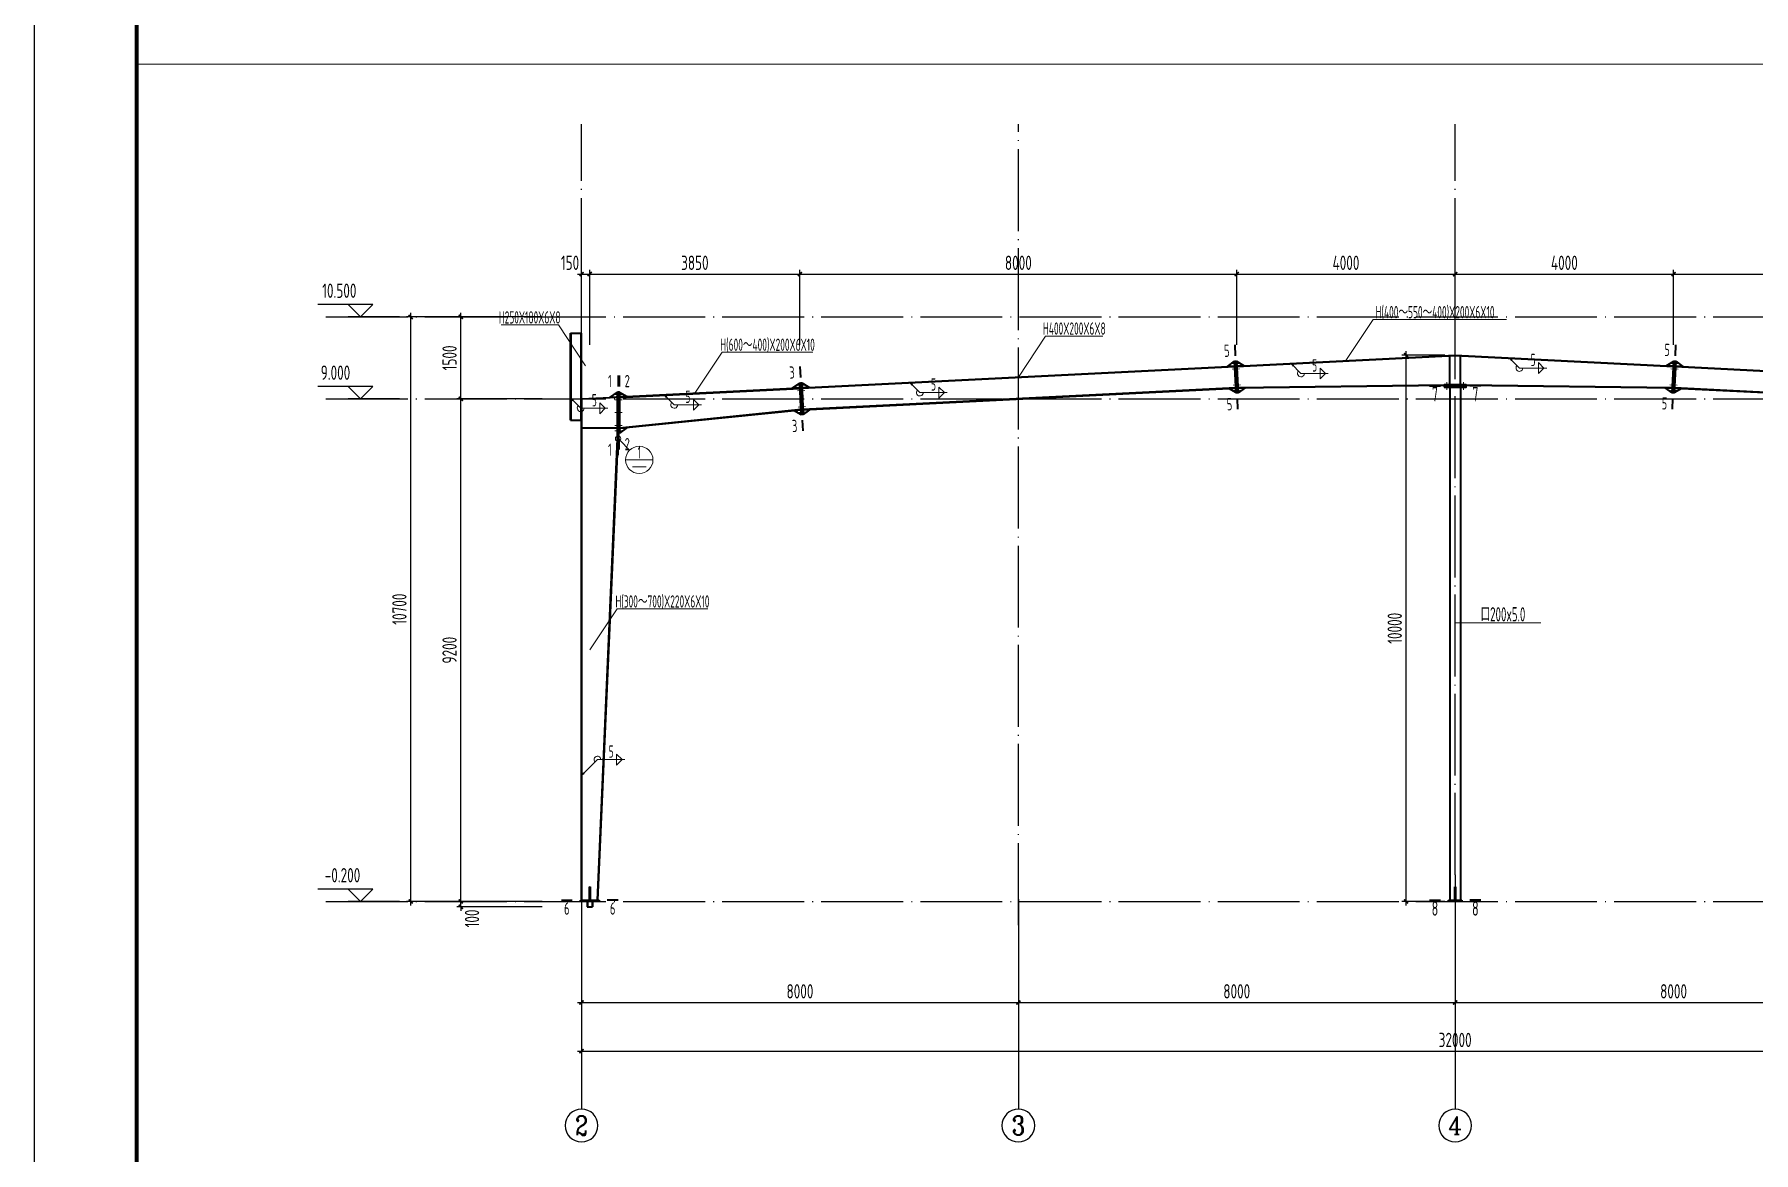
# Model space of a CAD drawing. Extents: x 899043 to 2598688, y -137197 to 211789.
# Drawn here: x 2015292 to 2078266, y 27205 to 68146 of the extents above; entities that cross this region are included whole.
import ezdxf
from ezdxf.enums import TextEntityAlignment as Align

# ---------------------------------------------------------------- set-up
doc = ezdxf.new("R2010")
doc.units = 0
doc.header["$LTSCALE"] = 1500
doc.header["$MEASUREMENT"] = 0
doc.linetypes.add('DASH', pattern=[0.35, 0.25, -0.1])
doc.linetypes.add('DOTE', pattern=[2.42, 2, -0.2, 0.02, -0.2])
for name, color, linetype in [('00-tk', 151, 'Continuous'), ('AXIS', 3, 'Continuous'), ('AXIS_TEXT', 7, 'Continuous'), ('DIM', 3, 'Continuous'), ('THIN', 7, 'Continuous')]:
    doc.layers.add(name, color=color, linetype=linetype)
for name, color, linetype, lineweight in [('10', 7, 'Continuous', 35), ('114', 2, 'Continuous', 18), ('116', 1, 'Continuous', 35), ('14', 2, 'Continuous', 35), ('墙线__粗线', 7, 'Continuous', 18), ('字符串标注', 9, 'Continuous', 18), ('焊缝标注', 9, 'Continuous', 18), ('索引符号标注', 9, 'Continuous', 18), ('钢板标注', 9, 'Continuous', 18)]:
    doc.layers.add(name, color=color, linetype=linetype, lineweight=lineweight)
doc.styles.add('_TCH_AXIS', font='COMPLEX', dxfattribs={"bigfont": 'GBCBIG'})
doc.styles.add('COMPLEX', font='COMPLEX')
doc.styles.add('FromPkpm', font='Pkpmeng', dxfattribs={"width": 0.7, "bigfont": 'hztxt'})
doc.styles.add('TSSD_Dimension', font='Tssdeng.shx', dxfattribs={"width": 0.7, "bigfont": 'hztxt.shx'})
doc.styles.add('TSSD_Label', font='Tssdeng.shx', dxfattribs={"width": 0.7, "bigfont": 'hztxt.shx'})
doc.dimstyles.new('TSSD_75_150', dxfattribs={"dimtxt": 525, "dimasz": 150, "dimexe": 150, "dimexo": 375, "dimgap": 150, "dimtad": 1, "dimdec": 0, "dimlfac": 0.5, "dimzin": 0, "dimdsep": 46, "dimtxsty": 'TSSD_Dimension', "dimblk": 'ARCHTICK', "dimblk1": 'ARCHTICK', "dimblk2": 'ARCHTICK', "dimcen": 0, "dimdle": 150, "dimclrt": 7, "dimadec": 0, "dimazin": 0, "dimtfac": 1, "dimtdec": 0, "dimtix": 1, "dimtmove": 2, "dimatfit": 3, "dimfxl": 0, "dimtolj": 1, "dimtzin": 0, "dimarcsym": 0})

# ---------------------------------------------------------------- blocks, each defined once
blk = doc.blocks.new('_ArchTick')
at = {"color": 0, "linetype": 'ByBlock', "const_width": 0.4}
blk.add_lwpolyline([(-0.5, -0.5), (0.5, 0.5)], dxfattribs=at)
blk = doc.blocks.new('*D663')
at = {"layer": 'Defpoints', "color": 0}
for p in [(2065534, 56402), (2067334, 56402), (2067334, 36402)]:
    blk.add_point(p, dxfattribs=at)
at = {"layer": 'DIM', "color": 0, "lineweight": -2}
for p, q in [((2066959, 56402), (2065384, 56402)), ((2065534, 36252), (2065534, 56552)), ((2066959, 36402), (2065384, 36402))]:
    blk.add_line(p, q, dxfattribs=at)
at = {"layer": 'DIM', "color": 0, "lineweight": -2, "xscale": 150, "yscale": 150, "zscale": 150}
for p, rotation in [((2065534, 56402), 90), ((2065534, 36402), 270)]:
    blk.add_blockref('_ArchTick', p, dxfattribs=dict(at, rotation=rotation))
at = {"layer": 'DIM', "color": 7, "insert": (2065121, 46402), "char_height": 525, "attachment_point": 5, "rotation": 90, "style": 'TSSD_Dimension'}
blk.add_mtext('\\A1;10000', dxfattribs=at)
blk = doc.blocks.new('*D664')
at = {"layer": 'Defpoints', "color": 0}
for p in [(2035634, 59371), (2035334, 56402), (2035634, 56402)]:
    blk.add_point(p, dxfattribs=at)
at = {"layer": 'DIM', "color": 0, "lineweight": -2}
for p, q in [((2035184, 59371), (2035784, 59371)), ((2035334, 56777), (2035334, 59521)), ((2035634, 56777), (2035634, 59521))]:
    blk.add_line(p, q, dxfattribs=at)
at = {"layer": 'DIM', "color": 0, "lineweight": -2, "xscale": 150, "yscale": 150, "zscale": 150, "rotation": 180}
blk.add_blockref('_ArchTick', (2035334, 59371), dxfattribs=at)
at = {"layer": 'DIM', "color": 0, "lineweight": -2, "xscale": 150, "yscale": 150, "zscale": 150}
blk.add_blockref('_ArchTick', (2035634, 59371), dxfattribs=at)
at = {"layer": 'DIM', "color": 7, "insert": (2034911, 59783), "char_height": 525, "attachment_point": 5, "style": 'TSSD_Dimension'}
blk.add_mtext('\\A1;150', dxfattribs=at)
blk = doc.blocks.new('*D665')
at = {"layer": 'Defpoints', "color": 0}
for p in [(2043334, 59371), (2035634, 56402), (2043334, 56402)]:
    blk.add_point(p, dxfattribs=at)
at = {"layer": 'DIM', "color": 0, "lineweight": -2}
for p, q in [((2035484, 59371), (2043484, 59371)), ((2035634, 56777), (2035634, 59521)), ((2043334, 56777), (2043334, 59521))]:
    blk.add_line(p, q, dxfattribs=at)
at = {"layer": 'DIM', "color": 0, "lineweight": -2, "xscale": 150, "yscale": 150, "zscale": 150, "rotation": 180}
blk.add_blockref('_ArchTick', (2035634, 59371), dxfattribs=at)
at = {"layer": 'DIM', "color": 0, "lineweight": -2, "xscale": 150, "yscale": 150, "zscale": 150}
blk.add_blockref('_ArchTick', (2043334, 59371), dxfattribs=at)
at = {"layer": 'DIM', "color": 7, "insert": (2039484, 59783), "char_height": 525, "attachment_point": 5, "style": 'TSSD_Dimension'}
blk.add_mtext('\\A1;3850', dxfattribs=at)
blk = doc.blocks.new('*D666')
at = {"layer": 'Defpoints', "color": 0}
for p in [(2059334, 59371), (2043334, 56402), (2059334, 56402)]:
    blk.add_point(p, dxfattribs=at)
at = {"layer": 'DIM', "color": 0, "lineweight": -2}
for p, q in [((2043184, 59371), (2059484, 59371)), ((2043334, 56777), (2043334, 59521)), ((2059334, 56777), (2059334, 59521))]:
    blk.add_line(p, q, dxfattribs=at)
at = {"layer": 'DIM', "color": 0, "lineweight": -2, "xscale": 150, "yscale": 150, "zscale": 150, "rotation": 180}
blk.add_blockref('_ArchTick', (2043334, 59371), dxfattribs=at)
at = {"layer": 'DIM', "color": 0, "lineweight": -2, "xscale": 150, "yscale": 150, "zscale": 150}
blk.add_blockref('_ArchTick', (2059334, 59371), dxfattribs=at)
at = {"layer": 'DIM', "color": 7, "insert": (2051334, 59783), "char_height": 525, "attachment_point": 5, "style": 'TSSD_Dimension'}
blk.add_mtext('\\A1;8000', dxfattribs=at)
blk = doc.blocks.new('*D667')
at = {"layer": 'Defpoints', "color": 0}
for p in [(2067334, 59371), (2059334, 56402), (2067334, 56402)]:
    blk.add_point(p, dxfattribs=at)
at = {"layer": 'DIM', "color": 0, "lineweight": -2}
for p, q in [((2059184, 59371), (2067484, 59371)), ((2059334, 56777), (2059334, 59521)), ((2067334, 56777), (2067334, 59521))]:
    blk.add_line(p, q, dxfattribs=at)
at = {"layer": 'DIM', "color": 0, "lineweight": -2, "xscale": 150, "yscale": 150, "zscale": 150, "rotation": 180}
blk.add_blockref('_ArchTick', (2059334, 59371), dxfattribs=at)
at = {"layer": 'DIM', "color": 0, "lineweight": -2, "xscale": 150, "yscale": 150, "zscale": 150}
blk.add_blockref('_ArchTick', (2067334, 59371), dxfattribs=at)
at = {"layer": 'DIM', "color": 7, "insert": (2063334, 59783), "char_height": 525, "attachment_point": 5, "style": 'TSSD_Dimension'}
blk.add_mtext('\\A1;4000', dxfattribs=at)
blk = doc.blocks.new('*D668')
at = {"layer": 'Defpoints', "color": 0}
for p in [(2075334, 59371), (2067334, 56402), (2075334, 56402)]:
    blk.add_point(p, dxfattribs=at)
at = {"layer": 'DIM', "color": 0, "lineweight": -2}
for p, q in [((2067184, 59371), (2075484, 59371)), ((2067334, 56777), (2067334, 59521)), ((2075334, 56777), (2075334, 59521))]:
    blk.add_line(p, q, dxfattribs=at)
at = {"layer": 'DIM', "color": 0, "lineweight": -2, "xscale": 150, "yscale": 150, "zscale": 150, "rotation": 180}
blk.add_blockref('_ArchTick', (2067334, 59371), dxfattribs=at)
at = {"layer": 'DIM', "color": 0, "lineweight": -2, "xscale": 150, "yscale": 150, "zscale": 150}
blk.add_blockref('_ArchTick', (2075334, 59371), dxfattribs=at)
at = {"layer": 'DIM', "color": 7, "insert": (2071334, 59783), "char_height": 525, "attachment_point": 5, "style": 'TSSD_Dimension'}
blk.add_mtext('\\A1;4000', dxfattribs=at)
blk = doc.blocks.new('*D669')
at = {"layer": 'Defpoints', "color": 0}
for p in [(2091334, 59371), (2075334, 56402), (2091334, 56402)]:
    blk.add_point(p, dxfattribs=at)
at = {"layer": 'DIM', "color": 0, "lineweight": -2}
for p, q in [((2075184, 59371), (2091484, 59371)), ((2075334, 56777), (2075334, 59521)), ((2091334, 56777), (2091334, 59521))]:
    blk.add_line(p, q, dxfattribs=at)
at = {"layer": 'DIM', "color": 0, "lineweight": -2, "xscale": 150, "yscale": 150, "zscale": 150, "rotation": 180}
blk.add_blockref('_ArchTick', (2075334, 59371), dxfattribs=at)
at = {"layer": 'DIM', "color": 0, "lineweight": -2, "xscale": 150, "yscale": 150, "zscale": 150}
blk.add_blockref('_ArchTick', (2091334, 59371), dxfattribs=at)
at = {"layer": 'DIM', "color": 7, "insert": (2083334, 59783), "char_height": 525, "attachment_point": 5, "style": 'TSSD_Dimension'}
blk.add_mtext('\\A1;8000', dxfattribs=at)
blk = doc.blocks.new('*D698')
at = {"layer": 'Defpoints', "color": 0}
for p in [(2035334, 36482), (2051334, 36482), (2051334, 32698)]:
    blk.add_point(p, dxfattribs=at)
at = {"layer": 'DIM', "color": 0, "lineweight": -2}
for p, q in [((2035334, 36107), (2035334, 32548)), ((2051334, 36107), (2051334, 32548)), ((2035184, 32698), (2051484, 32698))]:
    blk.add_line(p, q, dxfattribs=at)
at = {"layer": 'DIM', "color": 0, "lineweight": -2, "xscale": 150, "yscale": 150, "zscale": 150, "rotation": 180}
blk.add_blockref('_ArchTick', (2035334, 32698), dxfattribs=at)
at = {"layer": 'DIM', "color": 0, "lineweight": -2, "xscale": 150, "yscale": 150, "zscale": 150}
blk.add_blockref('_ArchTick', (2051334, 32698), dxfattribs=at)
at = {"layer": 'DIM', "color": 7, "insert": (2043334, 33110), "char_height": 525, "attachment_point": 5, "style": 'TSSD_Dimension'}
blk.add_mtext('\\A1;8000', dxfattribs=at)
blk = doc.blocks.new('*D699')
at = {"layer": 'Defpoints', "color": 0}
for p in [(2051334, 36482), (2067334, 36482), (2067334, 32698)]:
    blk.add_point(p, dxfattribs=at)
at = {"layer": 'DIM', "color": 0, "lineweight": -2}
for p, q in [((2051334, 36107), (2051334, 32548)), ((2067334, 36107), (2067334, 32548)), ((2051184, 32698), (2067484, 32698))]:
    blk.add_line(p, q, dxfattribs=at)
at = {"layer": 'DIM', "color": 0, "lineweight": -2, "xscale": 150, "yscale": 150, "zscale": 150, "rotation": 180}
blk.add_blockref('_ArchTick', (2051334, 32698), dxfattribs=at)
at = {"layer": 'DIM', "color": 0, "lineweight": -2, "xscale": 150, "yscale": 150, "zscale": 150}
blk.add_blockref('_ArchTick', (2067334, 32698), dxfattribs=at)
at = {"layer": 'DIM', "color": 7, "insert": (2059334, 33110), "char_height": 525, "attachment_point": 5, "style": 'TSSD_Dimension'}
blk.add_mtext('\\A1;8000', dxfattribs=at)
blk = doc.blocks.new('*D700')
at = {"layer": 'Defpoints', "color": 0}
for p in [(2067334, 36482), (2083334, 36482), (2083334, 32698)]:
    blk.add_point(p, dxfattribs=at)
at = {"layer": 'DIM', "color": 0, "lineweight": -2}
for p, q in [((2067334, 36107), (2067334, 32548)), ((2083334, 36107), (2083334, 32548)), ((2067184, 32698), (2083484, 32698))]:
    blk.add_line(p, q, dxfattribs=at)
at = {"layer": 'DIM', "color": 0, "lineweight": -2, "xscale": 150, "yscale": 150, "zscale": 150, "rotation": 180}
blk.add_blockref('_ArchTick', (2067334, 32698), dxfattribs=at)
at = {"layer": 'DIM', "color": 0, "lineweight": -2, "xscale": 150, "yscale": 150, "zscale": 150}
blk.add_blockref('_ArchTick', (2083334, 32698), dxfattribs=at)
at = {"layer": 'DIM', "color": 7, "insert": (2075334, 33110), "char_height": 525, "attachment_point": 5, "style": 'TSSD_Dimension'}
blk.add_mtext('\\A1;8000', dxfattribs=at)
blk = doc.blocks.new('*D702')
at = {"layer": 'Defpoints', "color": 0}
for p in [(2035334, 36482), (2099334, 36482), (2099334, 30917)]:
    blk.add_point(p, dxfattribs=at)
at = {"layer": 'DIM', "color": 0, "lineweight": -2}
for p, q in [((2035334, 36107), (2035334, 30767)), ((2099334, 36107), (2099334, 30767)), ((2035184, 30917), (2099484, 30917))]:
    blk.add_line(p, q, dxfattribs=at)
at = {"layer": 'DIM', "color": 0, "lineweight": -2, "xscale": 150, "yscale": 150, "zscale": 150, "rotation": 180}
blk.add_blockref('_ArchTick', (2035334, 30917), dxfattribs=at)
at = {"layer": 'DIM', "color": 0, "lineweight": -2, "xscale": 150, "yscale": 150, "zscale": 150}
blk.add_blockref('_ArchTick', (2099334, 30917), dxfattribs=at)
at = {"layer": 'DIM', "color": 7, "insert": (2067334, 31330), "char_height": 525, "attachment_point": 5, "style": 'TSSD_Dimension'}
blk.add_mtext('\\A1;32000', dxfattribs=at)
blk = doc.blocks.new('_AXISO')
blk.add_circle((0, 0), 0.5)
at = {"layer": 'AXIS_TEXT', "style": 'COMPLEX', "width": 1.041667}
blk.add_attdef('A', text='', height=0.56, dxfattribs=at).set_placement((-0.25, -0.28), (0.25, -0.28), align=Align.FIT)
blk = doc.blocks.new('*D708')
at = {"layer": 'Defpoints', "color": 0}
for p in [(2030911, 36402), (2034265, 36402), (2034265, 36202)]:
    blk.add_point(p, dxfattribs=at)
at = {"layer": 'DIM', "color": 0, "lineweight": -2}
for p, q in [((2030911, 36402), (2030911, 36552)), ((2033890, 36402), (2030761, 36402)), ((2033890, 36202), (2030761, 36202)), ((2030911, 36202), (2030911, 36402)), ((2030911, 36202), (2030911, 36052))]:
    blk.add_line(p, q, dxfattribs=at)
at = {"layer": 'DIM', "color": 0, "lineweight": -2, "xscale": 150, "yscale": 150, "zscale": 150}
for p, rotation in [((2030911, 36402), 270), ((2030911, 36202), 90)]:
    blk.add_blockref('_ArchTick', p, dxfattribs=dict(at, rotation=rotation))
at = {"layer": 'DIM', "color": 7, "insert": (2031323, 35778), "char_height": 525, "attachment_point": 5, "rotation": 90, "style": 'TSSD_Dimension'}
blk.add_mtext('\\A1;100', dxfattribs=at)
blk = doc.blocks.new('*D709')
at = {"layer": 'Defpoints', "color": 0}
for p in [(2030911, 54802), (2034265, 54802), (2034265, 36402)]:
    blk.add_point(p, dxfattribs=at)
at = {"layer": 'DIM', "color": 0, "lineweight": -2}
for p, q in [((2033890, 54802), (2030761, 54802)), ((2030911, 36252), (2030911, 54952)), ((2033890, 36402), (2030761, 36402))]:
    blk.add_line(p, q, dxfattribs=at)
at = {"layer": 'DIM', "color": 0, "lineweight": -2, "xscale": 150, "yscale": 150, "zscale": 150}
for p, rotation in [((2030911, 54802), 90), ((2030911, 36402), 270)]:
    blk.add_blockref('_ArchTick', p, dxfattribs=dict(at, rotation=rotation))
at = {"layer": 'DIM', "color": 7, "insert": (2030498, 45602), "char_height": 525, "attachment_point": 5, "rotation": 90, "style": 'TSSD_Dimension'}
blk.add_mtext('\\A1;9200', dxfattribs=at)
blk = doc.blocks.new('*D710')
at = {"layer": 'Defpoints', "color": 0}
for p in [(2029076, 57802), (2034265, 57802), (2034265, 36402)]:
    blk.add_point(p, dxfattribs=at)
at = {"layer": 'DIM', "color": 0, "lineweight": -2}
for p, q in [((2029076, 36252), (2029076, 57952)), ((2033890, 57802), (2028926, 57802)), ((2033890, 36402), (2028926, 36402))]:
    blk.add_line(p, q, dxfattribs=at)
at = {"layer": 'DIM', "color": 0, "lineweight": -2, "xscale": 150, "yscale": 150, "zscale": 150}
for p, rotation in [((2029076, 57802), 90), ((2029076, 36402), 270)]:
    blk.add_blockref('_ArchTick', p, dxfattribs=dict(at, rotation=rotation))
at = {"layer": 'DIM', "color": 7, "insert": (2028663, 47102), "char_height": 525, "attachment_point": 5, "rotation": 90, "style": 'TSSD_Dimension'}
blk.add_mtext('\\A1;10700', dxfattribs=at)
blk = doc.blocks.new('*D707')
at = {"layer": 'Defpoints', "color": 0}
for p in [(2030911, 57802), (2034265, 57802), (2034265, 54802)]:
    blk.add_point(p, dxfattribs=at)
at = {"layer": 'DIM', "color": 0, "lineweight": -2}
for p, q in [((2030911, 54652), (2030911, 57952)), ((2033890, 57802), (2030761, 57802)), ((2033890, 54802), (2030761, 54802))]:
    blk.add_line(p, q, dxfattribs=at)
at = {"layer": 'DIM', "color": 0, "lineweight": -2, "xscale": 150, "yscale": 150, "zscale": 150}
for p, rotation in [((2030911, 57802), 90), ((2030911, 54802), 270)]:
    blk.add_blockref('_ArchTick', p, dxfattribs=dict(at, rotation=rotation))
at = {"layer": 'DIM', "color": 7, "insert": (2030498, 56302), "char_height": 525, "attachment_point": 5, "rotation": 90, "style": 'TSSD_Dimension'}
blk.add_mtext('\\A1;1500', dxfattribs=at)
blk = doc.blocks.new('A$C16496DF1')
at = {"layer": '00-tk'}
for p, q in [((0, 0), (0, 126150)), ((3750, 1500), (3750, 124650))]:
    blk.add_line(p, q, dxfattribs=at)
at = {"layer": '00-tk', "const_width": 150}
blk.add_lwpolyline([(3750, 124650), (176850, 124650), (176850, 1500), (3750, 1500)], close=True, dxfattribs=at)

msp = doc.modelspace()

# ---------------------------------------------------------------- hatches: boundary and pattern name
at = {"layer": '焊缝标注'}
for points in [[(2061334.6, 56085.6), (2061394.5, 56004.1), (2061415.7, 56025.3)], [(2069333.8, 56285.6), (2069393.6, 56204.1), (2069414.9, 56225.2)], [(2034950, 54812.8), (2035009.9, 54731.3), (2035031.1, 54752.5)], [(2038378.2, 54937.8), (2038438.1, 54856.3), (2038459.3, 54877.4)], [(2047370.7, 55387.4), (2047430.6, 55305.9), (2047451.9, 55327.1)], [(2035350, 41027.8), (2035431.3, 41087.8), (2035410.1, 41109.1)]]:
    msp.add_hatch(color=256, dxfattribs=at).paths.add_polyline_path(points)

# ---------------------------------------------------------------- linework, layer by layer
at = {"color": 3, "lineweight": 35, "ltscale": 2}
for p, q in [((2034934, 54016.6), (2034934, 57201.6)), ((2034934, 57201.6), (2034950, 57201.6)), ((2034934, 57201.6), (2035334, 57201.6)), ((2034950, 54016.6), (2034950, 57201.6)), ((2035318, 54016.6), (2035318, 57201.6)), ((2035318, 57201.6), (2035334, 57201.6)), ((2035334, 54016.6), (2035334, 57201.6)), ((2059334, 56001.6), (2067334, 56401.6)), ((2059334.8, 55985.6), (2067333.9, 56385.5)), ((2067333.9, 56385.5), (2075333.2, 55985.6)), ((2067334, 56401.6), (2075334, 56001.6)), ((2043405.9, 55205.2), (2059262.1, 55998)), ((2043406.7, 55189.2), (2059262.9, 55982)), ((2075405.1, 55982), (2091261.3, 55189.2)), ((2075405.9, 55998), (2091262.1, 55205.2)), ((2036726, 54871.2), (2043334, 55201.6)), ((2036726, 54855.2), (2043334.8, 55185.6)), ((2043445, 54422.1), (2059301.2, 55215)), ((2043445.8, 54406.2), (2059302, 55199)), ((2059373.1, 55218.6), (2066933.9, 55313.3)), ((2059373.9, 55202.6), (2066933.9, 55297.3)), ((2067134, 55233.3), (2067134, 36441.6)), ((2067534, 55233.3), (2067534, 36441.6)), ((2067733.9, 55313.3), (2075294.8, 55218.6)), ((2067733.9, 55297.3), (2075294, 55202.6)), ((2075365.9, 55199), (2091222.1, 54406.2)), ((2075366.7, 55215), (2091222.9, 54422.1)), ((2035334, 54785.6), (2035350, 54786.4)), ((2035334, 36441.6), (2035334, 54785.6)), ((2035350, 36441.6), (2035350, 54786.4)), ((2036726, 53739.6), (2043373.1, 54418.6)), ((2036726, 53723.5), (2043373.9, 54402.6)), ((2034934, 54016.6), (2035334, 54016.6)), ((2035918, 36441.6), (2036654, 53343.5)), ((2035934, 36441.6), (2036670, 53343.5)), ((2036654, 53343.5), (2036670, 53343.5))]:
    msp.add_line(p, q, dxfattribs=at)
at = {"color": 3, "linetype": 'DASH', "lineweight": 35, "ltscale": 2}
for p, q in [((2067144, 55233.3), (2067144, 36441.6)), ((2067524, 55233.3), (2067524, 36441.6))]:
    msp.add_line(p, q, dxfattribs=at)
at = {"layer": '10', "lineweight": 35, "ltscale": 2}
for p, q in [((2059259.1, 56778.8), (2059279.1, 56379.3)), ((2075408.9, 56778.8), (2075388.9, 56379.3)), ((2036672, 55653.5), (2036672, 55253.5)), ((2036708, 55653.5), (2036708, 55253.5)), ((2043331, 55982.4), (2043351, 55582.9)), ((2059376.9, 54421.7), (2059357, 54821.2)), ((2066394, 55273.3), (2066794, 55273.3)), ((2068274, 55273.3), (2067874, 55273.3)), ((2075291, 54421.7), (2075311, 54821.2)), ((2043448.8, 53625.3), (2043428.9, 54024.8)), ((2036672, 52743.5), (2036672, 53143.5)), ((2036708, 52943.5), (2036708, 53343.5)), ((2034594, 36441.6), (2034994, 36441.6)), ((2036674, 36441.6), (2036274, 36441.6)), ((2066394, 36441.6), (2066794, 36441.6)), ((2068274, 36441.6), (2067874, 36441.6))]:
    msp.add_line(p, q, dxfattribs=at)
at = {"layer": '114', "lineweight": 18, "ltscale": 2}
for p, q in [((2059157.7, 56082.9), (2059429.4, 56096.5)), ((2075238.6, 56096.5), (2075510.3, 56082.9)), ((2059167.5, 55887.1), (2059439.2, 55900.7)), ((2075228.8, 55900.7), (2075500.5, 55887.1)), ((2036554, 54961.2), (2036826, 54961.2)), ((2043229.6, 55286.5), (2043501.3, 55300)), ((2043239.4, 55090.7), (2043511.1, 55104.3)), ((2059196.9, 55299.9), (2059468.5, 55313.4)), ((2059206.6, 55104.1), (2059478.3, 55117.7)), ((2067034, 55133.2), (2067034, 55413.3)), ((2067634.1, 55133.2), (2067634.1, 55413.3)), ((2075189.7, 55117.7), (2075461.3, 55104.1)), ((2075199.5, 55313.4), (2075471.1, 55299.9)), ((2036554, 54765.2), (2036826, 54765.2)), ((2036554, 54297.2), (2036826, 54297.2)), ((2043268.8, 54503.5), (2043540.4, 54517)), ((2043278.6, 54307.7), (2043550.2, 54321.3)), ((2036554, 53829.6), (2036826, 53829.6)), ((2036554, 53633.5), (2036826, 53633.5))]:
    msp.add_line(p, q, dxfattribs=at)
at = {"layer": '114', "color": 1, "lineweight": 70, "ltscale": 2}
for p, q in [((2059257.6, 56087.9), (2059329.5, 56091.5)), ((2075338.5, 56091.5), (2075410.4, 56087.9)), ((2059267.4, 55892.1), (2059339.3, 55895.7)), ((2075328.7, 55895.7), (2075400.6, 55892.1)), ((2036654, 54961.2), (2036726, 54961.2)), ((2043329.5, 55291.5), (2043401.4, 55295.1)), ((2043339.3, 55095.7), (2043411.2, 55099.3)), ((2059296.7, 55304.8), (2059368.6, 55308.4)), ((2059306.5, 55109.1), (2059378.4, 55112.7)), ((2067034, 55233.2), (2067034, 55313.3)), ((2067634.1, 55233.2), (2067634.1, 55313.3)), ((2075289.5, 55112.7), (2075361.5, 55109.1)), ((2075299.3, 55308.4), (2075371.2, 55304.9)), ((2036654, 54765.2), (2036726, 54765.2)), ((2036654, 54297.2), (2036726, 54297.2)), ((2043368.6, 54508.5), (2043440.6, 54512.1)), ((2043378.4, 54312.7), (2043450.3, 54316.3)), ((2036654, 53829.6), (2036726, 53829.6)), ((2036654, 53633.5), (2036726, 53633.5))]:
    msp.add_line(p, q, dxfattribs=at)
at = {"layer": '116', "lineweight": 35, "ltscale": 2}
for p, q in [((2035534, 36401.6), (2035534, 36201.6)), ((2035534, 36201.6), (2035734, 36201.6)), ((2035551, 36401.6), (2035551, 36201.6)), ((2035717, 36401.6), (2035717, 36201.6)), ((2035734, 36401.6), (2035734, 36201.6))]:
    msp.add_line(p, q, dxfattribs=at)
at = {"layer": '14', "lineweight": 35, "ltscale": 2}
for p, q in [((2058992.4, 55984.5), (2059253.1, 56177.8)), ((2059253.1, 56177.8), (2059289, 56179.5)), ((2059311, 55019.2), (2059253.1, 56177.8)), ((2059253.1, 56177.8), (2059260.1, 56037.9)), ((2059289, 56179.5), (2059325, 56181.3)), ((2059289, 56179.5), (2059347, 55021)), ((2059347, 55021), (2059289, 56179.5)), ((2059332, 56041.5), (2059325, 56181.4)), ((2059325, 56181.4), (2059603.7, 56015.1)), ((2059325, 56181.3), (2059382.9, 55022.8)), ((2067134, 55313.3), (2067134, 56375.5)), ((2067144, 55313.3), (2067144, 56376)), ((2067524, 55313.3), (2067524, 56376)), ((2067534, 55313.3), (2067534, 56375.5)), ((2075064.3, 56015.1), (2075343, 56181.4)), ((2075285, 55022.8), (2075343, 56181.4)), ((2075378.9, 56179.6), (2075321, 55021)), ((2075321, 55021), (2075378.9, 56179.6)), ((2075343, 56181.4), (2075336, 56041.5)), ((2075343, 56181.4), (2075378.9, 56179.6)), ((2075414.9, 56177.8), (2075357, 55019.2)), ((2075378.9, 56179.6), (2075414.9, 56177.8)), ((2075407.9, 56037.9), (2075414.9, 56177.7)), ((2075414.9, 56177.7), (2075675.6, 55984.5)), ((2059222.1, 55996), (2058992.4, 55984.5)), ((2059260.1, 56037.9), (2059222.1, 55996)), ((2059373.9, 56003.6), (2059332, 56041.5)), ((2059603.7, 56015.1), (2059373.9, 56003.6)), ((2075294, 56003.6), (2075064.3, 56015.1)), ((2075336, 56041.5), (2075294, 56003.6)), ((2075445.8, 55996), (2075407.9, 56037.9)), ((2075675.6, 55984.5), (2075445.8, 55996)), ((2035334, 54801.6), (2036654, 54867.6)), ((2036654, 54851.6), (2035334, 54785.6)), ((2035334, 54785.6), (2035334, 54801.6)), ((2036374.3, 54853.6), (2036654, 55047.6)), ((2036614, 54865.6), (2036374.3, 54853.6)), ((2036654, 54907.6), (2036614, 54865.6)), ((2036654, 53343.5), (2036654, 55053.5)), ((2036654, 55053.5), (2036690, 55053.5)), ((2036654, 55047.6), (2036654, 54907.6)), ((2036654, 54867.6), (2036654, 54851.6)), ((2036690, 55053.5), (2036690, 53343.5)), ((2036690, 53543.5), (2036690, 55053.5)), ((2036690, 55053.5), (2036726, 55053.5)), ((2036726, 55053.5), (2036726, 53543.5)), ((2036726, 54911.2), (2036726, 55051.2)), ((2036726, 55051.2), (2037005.6, 54885.2)), ((2036765.9, 54873.2), (2036726, 54911.2)), ((2037005.6, 54885.2), (2036765.9, 54873.2)), ((2043054.3, 55187.6), (2043325, 55381.3)), ((2043294, 55199.6), (2043054.3, 55187.6)), ((2043332, 55241.5), (2043294, 55199.6)), ((2043325, 55381.3), (2043361, 55383.1)), ((2043382.9, 54222.8), (2043325, 55381.3)), ((2043325, 55381.3), (2043332, 55241.5)), ((2043361, 55383.1), (2043396.9, 55384.9)), ((2043361, 55383.1), (2043418.9, 54224.6)), ((2043418.9, 54224.6), (2043361, 55383.1)), ((2043396.9, 55384.9), (2043454.8, 54226.4)), ((2043403.9, 55245.1), (2043396.9, 55384.9)), ((2043396.9, 55384.9), (2043685.5, 55219.2)), ((2043445.8, 55207.2), (2043403.9, 55245.1)), ((2043685.5, 55219.2), (2043445.8, 55207.2)), ((2059032.4, 55185.5), (2059262.1, 55197)), ((2059311, 55019.2), (2059032.4, 55185.5)), ((2059262.1, 55197), (2059304, 55159)), ((2059304, 55159), (2059311, 55019.2)), ((2059347, 55021), (2059311, 55019.2)), ((2059382.9, 55022.8), (2059347, 55021)), ((2059375.9, 55162.6), (2059413.9, 55203.1)), ((2059382.9, 55022.8), (2059375.9, 55162.6)), ((2059643.9, 55206), (2059382.9, 55022.8)), ((2059413.9, 55203.1), (2059643.9, 55206)), ((2075285, 55022.8), (2075024.1, 55206)), ((2075024.1, 55206), (2075254, 55203.1)), ((2075254, 55203.1), (2075292, 55162.6)), ((2075292, 55162.6), (2075285, 55022.8)), ((2075321, 55021), (2075285, 55022.8)), ((2075357, 55019.2), (2075321, 55021)), ((2075635.6, 55185.5), (2075357, 55019.2)), ((2075357, 55019.2), (2075363.9, 55159)), ((2075363.9, 55159), (2075405.9, 55197)), ((2075405.9, 55197), (2075635.6, 55185.5)), ((2043095.4, 54374.1), (2043334.1, 54398.5)), ((2043382.9, 54222.8), (2043095.4, 54374.1)), ((2043334.1, 54398.5), (2043375.9, 54362.6)), ((2043375.9, 54362.6), (2043382.9, 54222.8)), ((2043418.9, 54224.6), (2043382.9, 54222.8)), ((2043454.8, 54226.4), (2043418.9, 54224.6)), ((2043447.8, 54366.2), (2043485.8, 54408.2)), ((2043454.8, 54226.4), (2043447.8, 54366.2)), ((2043725.5, 54420.2), (2043454.8, 54226.4)), ((2043485.8, 54408.2), (2043725.5, 54420.2)), ((2035350, 53739.5), (2036654, 53739.5)), ((2035350, 53723.5), (2035350, 53739.5)), ((2036654, 53723.5), (2035350, 53723.5)), ((2036654, 53739.5), (2036654, 53723.5)), ((2036726, 53543.5), (2036690, 53543.5)), ((2037004.5, 53751.9), (2036726, 53543.5)), ((2036726, 53683.5), (2036765.8, 53727.6)), ((2036726, 53543.5), (2036726, 53683.5)), ((2036765.8, 53727.6), (2037004.5, 53751.9)), ((2036690, 53343.5), (2036654, 53343.5)), ((2035624, 36441.6), (2035624, 36941.6)), ((2035624, 36941.6), (2035644, 36941.6)), ((2035644, 36941.6), (2035644, 36441.6)), ((2067326, 36441.6), (2067326, 36941.6)), ((2067326, 36941.6), (2067342, 36941.6)), ((2067342, 36941.6), (2067342, 36441.6)), ((2035294, 36401.6), (2035294, 36441.6)), ((2035294, 36441.6), (2035974, 36441.6)), ((2035974, 36401.6), (2035294, 36401.6)), ((2035644, 36441.6), (2035624, 36441.6)), ((2035974, 36441.6), (2035974, 36401.6)), ((2067094, 36401.6), (2067094, 36441.6)), ((2067094, 36441.6), (2067574, 36441.6)), ((2067574, 36401.6), (2067094, 36401.6)), ((2067574, 36441.6), (2067574, 36401.6))]:
    msp.add_line(p, q, dxfattribs=at)
for points in [[(2066934, 55273.3), (2067734, 55273.3), (2067734, 55313.3), (2066934, 55313.3)], [(2066934, 55233.3), (2067734, 55233.3), (2067734, 55273.3), (2066934, 55273.3)]]:
    msp.add_lwpolyline(points, close=True, dxfattribs=at)
at = {"layer": 'AXIS', "color": 253, "linetype": 'DOTE'}
for p, q in [((2035334, 37376), (2035334, 64860.1)), ((2051334, 35536.2), (2051334, 64860.1)), ((2067334, 37376), (2067334, 64860.1)), ((2025966.5, 57801.6), (2109685.1, 57801.6)), ((2025966.5, 54801.6), (2109685.1, 54801.6)), ((2025966.5, 36401.6), (2109685.1, 36401.6))]:
    msp.add_line(p, q, dxfattribs=at)
at = {"layer": 'AXIS'}
for p, q in [((2035334, 37376), (2035334, 28796.4)), ((2067334, 37376), (2067334, 28796.4)), ((2051334, 36481.6), (2051334, 28796.4))]:
    msp.add_line(p, q, dxfattribs=at)
at = {"layer": 'THIN'}
for p, q in [((2026785.2, 58251.6), (2025674.6, 58251.6)), ((2027235.2, 57801.6), (2026785.2, 58251.6)), ((2027685.2, 58251.6), (2026785.2, 58251.6)), ((2027235.2, 57801.6), (2027685.2, 58251.6)), ((2028663.7, 57801.6), (2026785.2, 57801.6)), ((2026785.2, 55251.6), (2025674.6, 55251.6)), ((2027235.2, 54801.6), (2026785.2, 55251.6)), ((2027685.2, 55251.6), (2026785.2, 55251.6)), ((2028663.7, 54801.6), (2026785.2, 54801.6)), ((2027235.2, 54801.6), (2027685.2, 55251.6)), ((2026785.2, 36851.6), (2025674.6, 36851.6)), ((2027235.2, 36401.6), (2026785.2, 36851.6)), ((2027685.2, 36851.6), (2026785.2, 36851.6)), ((2027235.2, 36401.6), (2027685.2, 36851.6)), ((2028663.7, 36401.6), (2026785.2, 36401.6))]:
    msp.add_line(p, q, dxfattribs=at)
at = {"layer": '墙线__粗线', "lineweight": 18, "ltscale": 2}
msp.add_circle((2036672, 53343.5), 100, dxfattribs=at)
at = {"layer": '字符串标注', "lineweight": 18, "ltscale": 2}
for p, q in [((2034484, 57509.1), (2032384, 57509.1)), ((2035484, 56009.1), (2034484, 57509.1)), ((2063334, 56201.6), (2064334, 57701.6)), ((2064334, 57701.6), (2069211.3, 57701.6)), ((2051334, 55601.6), (2052334, 57101.6)), ((2052334, 57101.6), (2054434, 57101.6)), ((2039484, 55009.1), (2040484, 56509.1)), ((2040484, 56509.1), (2043809, 56509.1)), ((2035634, 45609.1), (2036634, 47109.1)), ((2036634, 47109.1), (2039959, 47109.1))]:
    msp.add_line(p, q, dxfattribs=at)
at = {"layer": '字符串标注', "color": 0, "lineweight": 18, "ltscale": 2}
msp.add_line((2070466.9, 46601.4), (2067334, 46601.4), dxfattribs=at)
at = {"layer": '字符串标注', "ltscale": 2}
for points in [[(2063334.1, 56201.6, 0.2, 0.2, 1), (2063333.9, 56201.6, 0.2, 0.2, 1)], [(2071334.1, 56201.6, 0.2, 0.2, 1), (2071333.9, 56201.6, 0.2, 0.2, 1)], [(2035484.1, 56009.1, 0.2, 0.2, 1), (2035483.9, 56009.1, 0.2, 0.2, 1)], [(2051334.1, 55601.6, 0.2, 0.2, 1), (2051333.9, 55601.6, 0.2, 0.2, 1)], [(2039484.1, 55009.1, 0.2, 0.2, 1), (2039483.9, 55009.1, 0.2, 0.2, 1)], [(2035634.1, 45609.1, 0.2, 0.2, 1), (2035633.9, 45609.1, 0.2, 0.2, 1)]]:
    msp.add_lwpolyline(points, format="xyseb", close=True, dxfattribs=at)
at = {"layer": '焊缝标注', "lineweight": 18, "ltscale": 2}
for p, q in [((2061334.6, 56085.6), (2061687.1, 55731)), ((2069333.8, 56285.6), (2069686.3, 55931)), ((2070386.3, 56131), (2070586.3, 55931)), ((2070386.3, 55931), (2070386.3, 56131)), ((2061687.1, 55731), (2062687.1, 55731)), ((2062387.1, 55931), (2062587.1, 55731)), ((2062387.1, 55731), (2062387.1, 55931)), ((2062387.1, 55531), (2062587.1, 55731)), ((2062387.1, 55731), (2062387.1, 55531)), ((2069686.3, 55931), (2070686.3, 55931)), ((2070386.3, 55731), (2070586.3, 55931)), ((2070386.3, 55931), (2070386.3, 55731)), ((2034950, 54812.8), (2035302.6, 54458.3)), ((2038378.2, 54937.8), (2038730.7, 54583.2)), ((2047370.7, 55387.4), (2047723.3, 55032.9)), ((2047723.3, 55032.9), (2048723.3, 55032.9)), ((2048423.3, 55232.9), (2048623.3, 55032.9)), ((2048423.3, 55032.9), (2048423.3, 55232.9)), ((2048423.3, 54832.9), (2048623.3, 55032.9)), ((2048423.3, 55032.9), (2048423.3, 54832.9)), ((2035302.6, 54458.3), (2036302.6, 54458.3)), ((2036002.6, 54658.3), (2036202.6, 54458.3)), ((2036002.6, 54458.3), (2036002.6, 54658.3)), ((2036002.6, 54258.3), (2036202.6, 54458.3)), ((2036002.6, 54458.3), (2036002.6, 54258.3)), ((2038730.7, 54583.2), (2039730.7, 54583.2)), ((2039430.7, 54783.2), (2039630.7, 54583.2)), ((2039430.7, 54583.2), (2039430.7, 54783.2)), ((2039430.7, 54383.2), (2039630.7, 54583.2)), ((2039430.7, 54583.2), (2039430.7, 54383.2)), ((2035350, 41027.8), (2035915.9, 41593.2)), ((2035915.9, 41593.2), (2036915.9, 41593.2)), ((2036615.9, 41793.2), (2036815.9, 41593.2)), ((2036615.9, 41593.2), (2036615.9, 41793.2)), ((2036615.9, 41393.2), (2036815.9, 41593.2)), ((2036615.9, 41593.2), (2036615.9, 41393.2))]:
    msp.add_line(p, q, dxfattribs=at)
at = {"layer": '焊缝标注', "linetype": 'Continuous'}
for points in [[(2061334.6, 56085.6), (2061394.5, 56004.1), (2061415.7, 56025.3)], [(2069333.8, 56285.6), (2069393.6, 56204.1), (2069414.9, 56225.2)], [(2034950, 54812.8), (2035009.9, 54731.3), (2035031.1, 54752.5)], [(2038378.2, 54937.8), (2038438.1, 54856.3), (2038459.3, 54877.4)], [(2047370.7, 55387.4), (2047430.6, 55305.9), (2047451.9, 55327.1)], [(2035350, 41027.8), (2035431.3, 41087.8), (2035410.1, 41109.1)]]:
    msp.add_lwpolyline(points, close=True, dxfattribs=at)
at = {"layer": '焊缝标注', "lineweight": 18, "ltscale": 2}
for centre, start, end in [((2061687.1, 55731), 134.840317, 0), ((2069686.3, 55931), 134.840317, 0), ((2047723.3, 55032.9), 134.840317, 0), ((2035302.6, 54458.3), 134.840347, 0), ((2038730.7, 54583.2), 134.840332, 0), ((2035915.9, 41593.2), 0, 224.977173)]:
    msp.add_arc(centre, 125, start, end, dxfattribs=at)
at = {"layer": '索引符号标注', "lineweight": 18, "ltscale": 2}
for p, q in [((2036742.7, 53272.8), (2037096.2, 52919.2)), ((2036949.8, 52565.7), (2037949.8, 52565.7)), ((2037199.8, 52315.7), (2037699.8, 52315.7))]:
    msp.add_line(p, q, dxfattribs=at)
msp.add_circle((2037449.8, 52565.7), 500, dxfattribs=at)
at = {"layer": '钢板标注'}
msp.add_line((2019041.9, 67060.4), (2124724, 67060.4), dxfattribs=at)

# ---------------------------------------------------------------- block references
at = {"layer": 'AXIS'}
ref = msp.add_blockref('_AXISO', (2035334, 28196.4), dxfattribs=dict(at, xscale=-1200, yscale=1200, zscale=1200, rotation=180))
ref.add_attrib('A', '2', dxfattribs={"layer": 'AXIS_TEXT', "height": 698.9, "style": '_TCH_AXIS'}).set_placement((2035101, 27846.9), (2035567, 27846.9), align=Align.FIT)
ref = msp.add_blockref('_AXISO', (2051334, 28196.4), dxfattribs=dict(at, xscale=-1200, yscale=1200, zscale=1200, rotation=180))
ref.add_attrib('A', '3', dxfattribs={"layer": 'AXIS_TEXT', "height": 698.9, "style": '_TCH_AXIS'}).set_placement((2051101, 27846.9), (2051567, 27846.9), align=Align.FIT)
ref = msp.add_blockref('_AXISO', (2067334, 28196.4), dxfattribs=dict(at, xscale=-1200, yscale=1200, zscale=1200, rotation=180))
ref.add_attrib('A', '4', dxfattribs={"layer": 'AXIS_TEXT', "height": 668.2, "style": '_TCH_AXIS'}).set_placement((2067079.4, 27862.3), (2067588.5, 27862.3), align=Align.FIT)
at = {"layer": '钢板标注', "color": 2, "linetype": 'ByBlock'}
msp.add_blockref('A$C16496DF1', (2015291.9, 3985.4), dxfattribs=at)

# ---------------------------------------------------------------- texts
at = {"layer": '10', "lineweight": 25, "style": 'FromPkpm', "width": 0.64}
for s, rotation, p in [('5', 2.862305, (2058969.4, 56564.1)), ('5', 357.137695, (2075099.3, 56594)), ('3', 2.862427, (2043041.4, 55767.7)), ('5', 2.862305, (2059067.3, 54606.5)), ('5', 357.137695, (2075001.4, 54636.5)), ('3', 2.862427, (2043139.2, 53810.1))]:
    msp.add_text(s, height=450, rotation=rotation, dxfattribs=at).set_placement(p, align=Align.MIDDLE_CENTER)
for s, p in [('1', (2036372, 55453.5)), ('2', (2037008, 55453.5)), ('1', (2036372, 52943.5)), ('2', (2037008, 53143.5)), ('6', (2034794, 36141.6)), ('6', (2036474, 36141.6))]:
    msp.add_text(s, height=450, dxfattribs=at).set_placement(p, align=Align.MIDDLE_CENTER)
at = {"layer": '10', "color": 7, "lineweight": 25, "style": 'FromPkpm', "width": 0.64}
for s, p in [('7', (2066594, 54973.3)), ('7', (2068074, 54973.3)), ('8', (2066594, 36141.6)), ('8', (2068074, 36141.6))]:
    msp.add_text(s, height=525, dxfattribs=at).set_placement(p, align=Align.MIDDLE_CENTER)
at = {"layer": 'THIN', "color": 7, "style": 'TSSD_Label', "width": 0.7}
for s, p in [('10.500', (2027088.1, 58341)), ('9.000', (2026861.9, 55341)), ('-0.200', (2027229.4, 36941))]:
    msp.add_text(s, height=525, rotation=360, dxfattribs=at).set_placement(p, align=Align.BOTTOM_RIGHT)
at = {"layer": '字符串标注', "lineweight": 25, "style": 'FromPkpm', "width": 0.58}
for s, p in [('H250X180X6X8', (2033434, 57559.1)), ('H(400～550～400)X200X6X10', (2066597, 57751.6)), ('H400X200X6X8', (2053384, 57151.6)), ('H(600～400)X200X6X10', (2042146.5, 56559.1)), ('H(300～700)X220X6X10', (2038296.5, 47159.1))]:
    msp.add_text(s, height=450, dxfattribs=at).set_placement(p, align=Align.CENTER)
at = {"layer": '字符串标注', "color": 0, "lineweight": 25, "style": 'FromPkpm', "width": 0.58}
msp.add_text('口200x5.0', height=525, dxfattribs=at).set_placement((2069084.8, 46651.4), align=Align.CENTER)
at = {"layer": '焊缝标注', "lineweight": 25, "style": 'FromPkpm', "width": 0.58}
for p in [(2062187.1, 55801), (2070186.3, 56001), (2048223.3, 55102.9), (2035802.6, 54528.3), (2039230.7, 54653.2), (2036415.9, 41663.2)]:
    msp.add_text('5', height=450, dxfattribs=at).set_placement(p, align=Align.CENTER)
at = {"layer": '索引符号标注', "lineweight": 25, "style": 'FromPkpm', "width": 0.58}
msp.add_text('1', height=450, dxfattribs=at).set_placement((2037449.8, 52615.7), align=Align.CENTER)

# ---------------------------------------------------------------- dimensions: what is measured, and where the dimension line sits
at = {"layer": 'DIM'}
dim = msp.add_linear_dim(base=(2035634, 59370.8), p1=(2035334, 56401.6), p2=(2035634, 56401.6), text='150', dimstyle='TSSD_75_150', dxfattribs=at)
dim.commit()
dim.dimension.update_dxf_attribs({"geometry": '*D664', "text_midpoint": (2034910.6, 59783.3), "dimtype": 160})
for base, p1, p2, text, picture, middle in [((2043334, 59370.8), (2035634, 56401.6), (2043334, 56401.6), '3850', '*D665', (2039484, 59783.3)), ((2059334, 59370.8), (2043334, 56401.6), (2059334, 56401.6), '8000', '*D666', (2051334, 59783.3)), ((2067334, 59370.8), (2059334, 56401.6), (2067334, 56401.6), '4000', '*D667', (2063334, 59783.3)), ((2075334, 59370.8), (2067334, 56401.6), (2075334, 56401.6), '4000', '*D668', (2071334, 59783.3)), ((2091334, 59370.8), (2075334, 56401.6), (2091334, 56401.6), '8000', '*D669', (2083334, 59783.3))]:
    dim = msp.add_linear_dim(base=base, p1=p1, p2=p2, text=text, dimstyle='TSSD_75_150', dxfattribs=at)
    dim.commit()
    dim.dimension.update_dxf_attribs({"geometry": picture, "text_midpoint": middle})
for base, p1, p2, picture, middle in [((2029075.6, 57801.6), (2034265.4, 36401.6), (2034265.4, 57801.6), '*D710', (2028663.1, 47101.6)), ((2030910.6, 57801.6), (2034265.4, 54801.6), (2034265.4, 57801.6), '*D707', (2030498.1, 56301.6)), ((2030910.6, 54801.6), (2034265.4, 36401.6), (2034265.4, 54801.6), '*D709', (2030498.1, 45601.6))]:
    dim = msp.add_linear_dim(base=base, p1=p1, p2=p2, angle=90, dimstyle='TSSD_75_150', dxfattribs=at)
    dim.commit()
    dim.dimension.update_dxf_attribs({"geometry": picture, "text_midpoint": middle})
dim = msp.add_linear_dim(base=(2065534, 56401.6), p1=(2067334, 36401.6), p2=(2067334, 56401.6), angle=90, text='10000', dimstyle='TSSD_75_150', dxfattribs=at)
dim.commit()
dim.dimension.update_dxf_attribs({"geometry": '*D663', "text_midpoint": (2065121.5, 46401.6)})
dim = msp.add_linear_dim(base=(2030910.6, 36401.6), p1=(2034265.4, 36201.6), p2=(2034265.4, 36401.6), angle=90, dimstyle='TSSD_75_150', dxfattribs=at)
dim.commit()
dim.dimension.update_dxf_attribs({"geometry": '*D708', "text_midpoint": (2031323.1, 35778.2), "dimtype": 160})
for p1, p2, distance, picture, middle in [((2035334, 36481.6), (2051334, 36481.6), -3783.6, '*D698', (2043334, 33110.5)), ((2035334, 36481.6), (2099334, 36481.6), -5564.3, '*D702', (2067334, 31329.8)), ((2051334, 36481.6), (2067334, 36481.6), -3783.6, '*D699', (2059334, 33110.5)), ((2067334, 36481.6), (2083334, 36481.6), -3783.6, '*D700', (2075334, 33110.5))]:
    dim = msp.add_aligned_dim(p1=p1, p2=p2, distance=distance, dimstyle='TSSD_75_150', dxfattribs=at)
    dim.commit()
    dim.dimension.update_dxf_attribs({"geometry": picture, "text_midpoint": middle})

doc.saveas('drawing.dxf')
